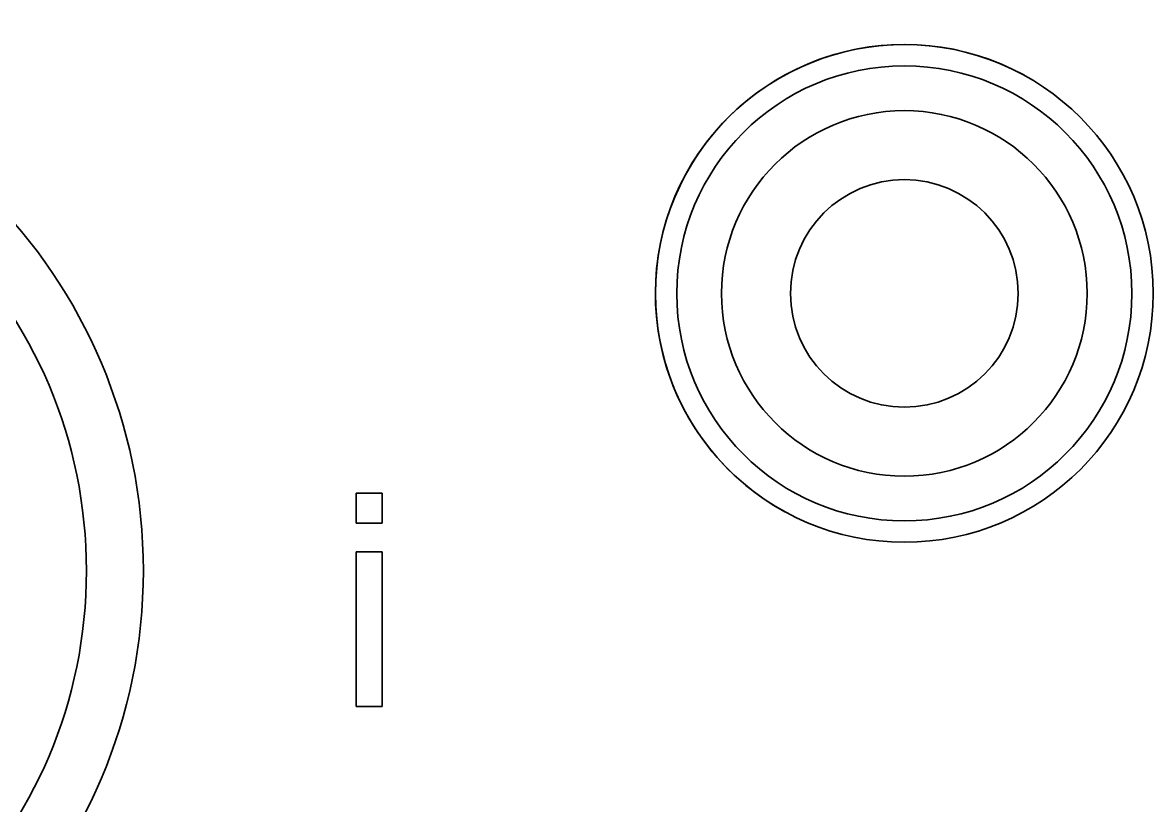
# Model space of a CAD drawing. Extents: x 23 to 417, y 3 to 294.
# Drawn here: x 144.67 to 150.63, y 112.77 to 116.89 of the extents above; entities that cross this region are included whole.
import ezdxf

# ---------------------------------------------------------------- set-up
doc = ezdxf.new("R2010")
doc.units = 0
doc.layers.get('0').update_dxf_attribs({"lineweight": 13})

msp = doc.modelspace()

# ---------------------------------------------------------------- linework, layer by layer
at = {"color": 7, "lineweight": 35, "ltscale": 0.003971}
for p, q in [((146.4289, 114.2537), (146.4289, 114.4126)), ((146.567, 114.4126), (146.567, 114.2537))]:
    msp.add_line(p, q, dxfattribs=at)
at = {"color": 7, "lineweight": 35, "ltscale": 0.003453}
for p, q in [((146.4289, 114.4126), (146.567, 114.4126)), ((146.567, 114.2537), (146.4289, 114.2537)), ((146.4289, 114.1026), (146.567, 114.1026)), ((146.567, 113.2876), (146.4289, 113.2876))]:
    msp.add_line(p, q, dxfattribs=at)
at = {"color": 7, "lineweight": 35, "ltscale": 0.020374}
for p, q in [((146.4289, 113.2876), (146.4289, 114.1026)), ((146.567, 114.1026), (146.567, 113.2876))]:
    msp.add_line(p, q, dxfattribs=at)
at = {"color": 7, "lineweight": 35}
for centre, radius in [((142.4948, 114.003), 2.8125), ((149.3198, 115.4655), 1.3125), ((149.3198, 115.4655), 1.2), ((142.4948, 114.003), 2.5125), ((149.3198, 115.4655), 0.9638), ((149.3198, 115.4655), 0.6)]:
    msp.add_circle(centre, radius, dxfattribs=at)
for centre, radius, start, end in [((149.3198, 108.9405), 16.9688, 92.27977, 447.72023), ((149.3198, 115.4655), 1.3125, 61.35211, 241.35211)]:
    msp.add_arc(centre, radius, start, end, dxfattribs=at)

doc.saveas('drawing.dxf')
